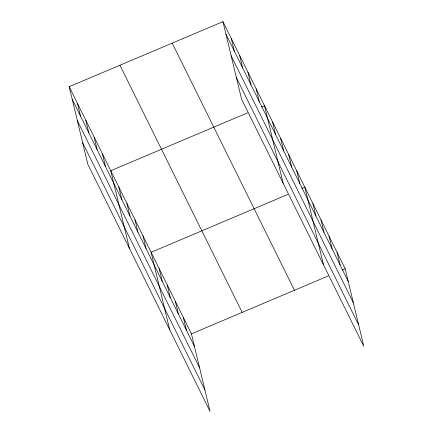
<?xml version="1.0" encoding="UTF-8"?>
<svg xmlns="http://www.w3.org/2000/svg" width="433" height="433" viewBox="0 0 433 433"><rect width="100%" height="100%" fill="white"/><g stroke="black" fill="none" stroke-linecap="round" stroke-linejoin="round"><path stroke-width="0.65" d="M69.199 86.692L191.435 333.843L210.043 411.35L87.807 164.199L69.199 86.692L222.957 21.65L345.193 268.801L363.801 346.308L241.565 99.157L222.957 21.65M247.606 112.834L110.761 170.726L129.37 248.233M261.494 106.956L264.514 105.679L283.122 183.186M287.94 194.395L151.101 252.282L169.709 329.789M301.833 188.517L304.854 187.24L323.462 264.747M191.435 333.843L328.279 275.956M342.173 270.078L345.193 268.801M225.988 34.272L348.224 281.423M231.125 55.684L353.36 302.835M236.423 77.745L358.659 324.896M172.215 43.116L294.451 290.267M119.941 65.231L242.177 312.382M72.23 99.314L194.466 346.465M77.372 120.726L199.608 367.877M82.671 142.787L204.901 389.938M337.123 252.488L340.154 265.11M329.058 236.174L332.084 248.796M320.988 219.867L324.019 232.483M312.924 203.553L315.949 216.175M296.784 170.927L299.815 183.549M288.719 154.619L291.75 167.235M280.649 138.306L283.68 150.928M272.584 121.992L275.615 134.614M256.206 88.873L259.232 101.495M247.893 72.067L250.924 84.689M239.579 55.262L242.61 67.884M231.265 38.456L234.296 51.078M183.37 317.53L186.401 330.152M175.3 301.222L178.331 313.844M167.235 284.909L170.266 297.531M159.165 268.595L162.196 281.217M143.031 235.974L146.062 248.596M134.966 219.661L137.992 232.283M126.896 203.348L129.927 215.97M118.826 187.04L121.857 199.656M102.448 153.921L105.479 166.543M94.14 137.115L97.165 149.731M85.826 120.309L88.857 132.926M77.512 103.498L80.543 116.12"/></g></svg>
